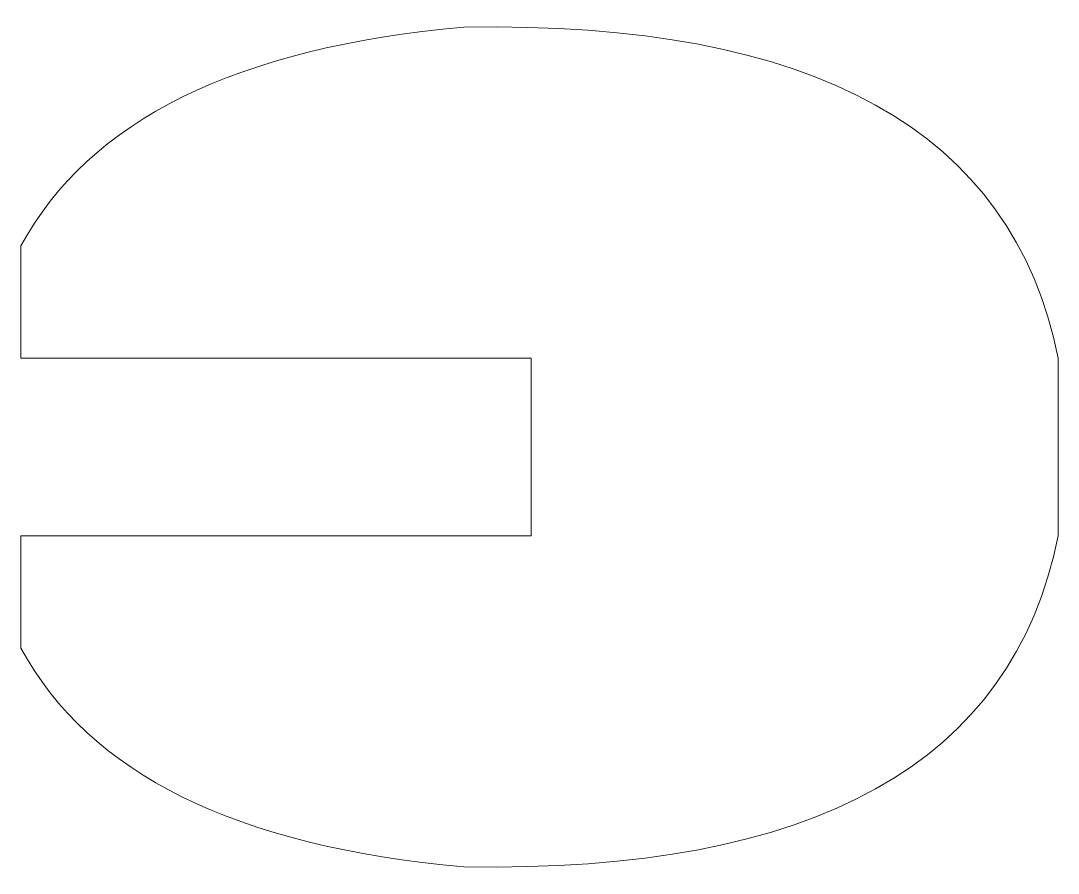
# Model space of a CAD drawing. Header units: millimetres. Extents: x 3080.7 to 3097.2, y 1406.6 to 1420.1.
import ezdxf

# ---------------------------------------------------------------- set-up
doc = ezdxf.new("R2010")
doc.units = ezdxf.units.MM

msp = doc.modelspace()

# ---------------------------------------------------------------- linework, layer by layer
at = {"lineweight": 20}
for points, knots in [([(3088.798, 1414.77), (3088.798, 1414.77), (3080.705, 1414.77), (3080.705, 1414.77), (3080.705, 1414.77), (3080.705, 1414.77), (3080.705, 1416.549), (3080.705, 1416.549), (3080.705, 1416.549), (3081.787, 1418.542), (3084.129, 1419.698), (3087.731, 1420.017), (3087.731, 1420.017), (3093.297, 1420.119), (3096.44, 1418.37), (3097.158, 1414.77)], [0, 0, 0, 0, 0.2, 0.2, 0.2, 0.2, 0.4, 0.4, 0.4, 0.4, 0.6, 0.6, 0.6, 0.6, 1, 1, 1, 1]), ([(3097.158, 1414.77), (3097.158, 1414.77), (3097.158, 1411.955), (3097.158, 1411.955), (3097.158, 1411.955), (3096.44, 1408.355), (3093.297, 1406.606), (3087.731, 1406.708), (3087.731, 1406.708), (3084.129, 1407.026), (3081.787, 1408.183), (3080.705, 1410.176), (3080.705, 1410.176), (3080.705, 1410.176), (3080.705, 1411.955), (3080.705, 1411.955), (3080.705, 1411.955), (3080.705, 1411.955), (3088.798, 1411.955), (3088.798, 1411.955), (3088.798, 1411.955), (3088.798, 1411.955), (3088.798, 1414.77), (3088.798, 1414.77)], [0, 0, 0, 0, 0.142857, 0.142857, 0.142857, 0.142857, 0.285714, 0.285714, 0.285714, 0.285714, 0.428571, 0.428571, 0.428571, 0.428571, 0.571429, 0.571429, 0.571429, 0.571429, 0.714286, 0.714286, 0.714286, 0.714286, 1, 1, 1, 1])]:
    msp.add_open_spline(points, degree=3, knots=knots, dxfattribs=at)

doc.saveas('drawing.dxf')
